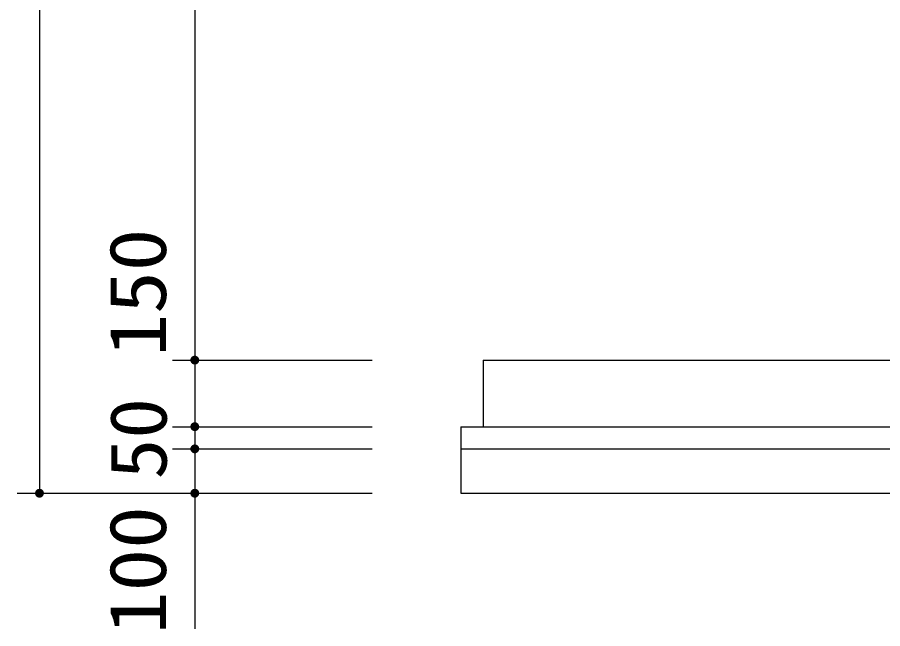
# Model space of a CAD drawing. Units: millimetres, scale not verified. Extents: x -14850 to 14850, y -10500 to 10500.
# Drawn here: x -367 to 1583, y -353 to 1025 of the extents above; entities that cross this region are included whole.
import ezdxf
from ezdxf.enums import TextEntityAlignment as Align

# ---------------------------------------------------------------- set-up
doc = ezdxf.new("R2010")
doc.units = ezdxf.units.MM
doc.header["$LTSCALE"] = 50
doc.layers.add('0-1_機器', color=2, linetype='Continuous', lineweight=25)
doc.layers.add('0-5_製作', color=5, linetype='Continuous', lineweight=25)
doc.styles.add('ＭＳ ゴシック', font='')
doc.styles.get('ＭＳ ゴシック').set_extended_font_data('MS Gothic')

msp = doc.modelspace()

# ---------------------------------------------------------------- linework, layer by layer
at = {"layer": '0-1_機器'}
for p, q in [((682.29, 252.55), (2582.29, 252.55)), ((682.29, 252.55), (682.29, 102.55)), ((632.29, 102.55), (2632.29, 102.55)), ((632.29, 52.55), (2632.29, 52.55))]:
    msp.add_line(p, q, dxfattribs=at)
msp.add_lwpolyline([(632.29, 102.55), (632.29, -47.45), (2632.29, -47.45)], dxfattribs=at)
at = {"layer": '0-5_製作', "color": 2}
for p, q in [((-317.39, 2532.55), (-317.39, -47.45)), ((32.61, 2412.55), (32.61, 252.55)), ((-17.39, 252.55), (432.4, 252.55)), ((32.61, 252.55), (32.61, 102.55)), ((-17.39, 102.55), (432.4, 102.55)), ((32.61, 102.55), (32.61, 52.55)), ((-17.39, 52.55), (432.4, 52.55)), ((32.61, 52.55), (32.61, -47.45)), ((-367.39, -47.45), (432.4, -47.45)), ((32.61, -47.45), (32.61, -352.63))]:
    msp.add_line(p, q, dxfattribs=at)
at = {"layer": '0-5_製作'}
for points in [[(32.61, 252.55), (22.63, 253.18), (22.78, 254.43)], [(32.61, 252.55), (22.78, 254.43), (23.09, 255.64)], [(32.61, 252.55), (23.09, 255.64), (23.56, 256.81)], [(32.61, 252.55), (23.56, 256.81), (24.16, 257.91)], [(32.61, 252.55), (24.16, 257.91), (24.9, 258.93)], [(32.61, 252.55), (24.9, 258.93), (25.76, 259.84)], [(32.61, 252.55), (25.76, 259.84), (26.73, 260.64)], [(32.61, 252.55), (26.73, 260.64), (27.79, 261.32)], [(32.61, 252.55), (27.79, 261.32), (28.92, 261.85)], [(32.61, 252.55), (28.92, 261.85), (30.12, 262.24)], [(32.61, 252.55), (30.12, 262.24), (31.35, 262.48)], [(32.61, 252.55), (31.35, 262.48), (32.61, 262.55)], [(35.7, 262.06), (32.61, 262.55), (33.23, 262.53)], [(35.7, 262.06), (32.61, 252.55), (32.61, 262.55)], [(36.86, 261.6), (32.61, 252.55), (35.7, 262.06)], [(37.96, 261), (32.61, 252.55), (36.86, 261.6)], [(38.98, 260.26), (32.61, 252.55), (37.96, 261)], [(39.9, 259.4), (32.61, 252.55), (38.98, 260.26)], [(40.7, 258.43), (32.61, 252.55), (39.9, 259.4)], [(41.37, 257.37), (32.61, 252.55), (40.7, 258.43)], [(41.9, 256.24), (32.61, 252.55), (41.37, 257.37)], [(42.29, 255.04), (32.61, 252.55), (41.9, 256.24)], [(42.53, 253.81), (32.61, 252.55), (42.29, 255.04)], [(42.61, 252.55), (32.61, 252.55), (42.53, 253.81)], [(35.7, 262.06), (33.23, 262.53), (34.48, 262.38)], [(22.61, 252.55), (22.63, 253.18), (32.61, 252.55)], [(32.61, 242.55), (22.61, 252.55), (32.61, 252.55)], [(32.61, 242.55), (22.68, 251.3), (22.61, 252.55)], [(32.61, 242.55), (22.92, 250.07), (22.68, 251.3)], [(32.61, 242.55), (23.31, 248.87), (22.92, 250.07)], [(32.61, 242.55), (23.84, 247.74), (23.31, 248.87)], [(32.61, 242.55), (24.52, 246.68), (23.84, 247.74)], [(32.61, 242.55), (25.32, 245.71), (24.52, 246.68)], [(32.61, 242.55), (26.23, 244.85), (25.32, 245.71)], [(32.61, 242.55), (27.25, 244.11), (26.23, 244.85)], [(32.61, 242.55), (28.35, 243.51), (27.25, 244.11)], [(32.61, 242.55), (29.52, 243.04), (28.35, 243.51)], [(32.61, 242.55), (30.73, 242.73), (29.52, 243.04)], [(31.98, 242.57), (30.73, 242.73), (32.61, 242.55)], [(42.59, 251.93), (32.61, 252.55), (42.61, 252.55)], [(42.43, 250.68), (32.61, 252.55), (42.59, 251.93)], [(42.43, 250.68), (32.61, 242.55), (32.61, 252.55)], [(42.12, 249.46), (32.61, 242.55), (42.43, 250.68)], [(41.65, 248.3), (32.61, 242.55), (42.12, 249.46)], [(41.05, 247.2), (32.61, 242.55), (41.65, 248.3)], [(40.31, 246.18), (32.61, 242.55), (41.05, 247.2)], [(39.45, 245.26), (32.61, 242.55), (40.31, 246.18)], [(38.48, 244.46), (32.61, 242.55), (39.45, 245.26)], [(37.42, 243.79), (32.61, 242.55), (38.48, 244.46)], [(36.29, 243.26), (32.61, 242.55), (37.42, 243.79)], [(35.09, 242.87), (32.61, 242.55), (36.29, 243.26)], [(33.86, 242.63), (32.61, 242.55), (35.09, 242.87)], [(22.61, 102.55), (22.78, 104.43), (32.61, 102.55)], [(22.61, 102.55), (22.63, 103.18), (22.78, 104.43)], [(32.61, 92.55), (22.61, 102.55), (32.61, 102.55)], [(32.61, 92.55), (22.68, 101.3), (22.61, 102.55)], [(32.61, 92.55), (22.92, 100.07), (22.68, 101.3)], [(32.61, 102.55), (22.78, 104.43), (23.09, 105.64)], [(32.61, 92.55), (23.31, 98.87), (22.92, 100.07)], [(32.61, 102.55), (23.09, 105.64), (23.56, 106.81)], [(32.61, 92.55), (23.84, 97.74), (23.31, 98.87)], [(32.61, 102.55), (23.56, 106.81), (24.16, 107.91)], [(32.61, 92.55), (24.52, 96.68), (23.84, 97.74)], [(32.61, 102.55), (24.16, 107.91), (24.9, 108.93)], [(32.61, 102.55), (24.9, 108.93), (25.76, 109.84)], [(32.61, 102.55), (25.76, 109.84), (26.73, 110.64)], [(32.61, 102.55), (26.73, 110.64), (27.79, 111.32)], [(32.61, 102.55), (27.79, 111.32), (28.92, 111.85)], [(32.61, 102.55), (28.92, 111.85), (30.12, 112.24)], [(32.61, 102.55), (30.12, 112.24), (31.35, 112.48)], [(32.61, 102.55), (31.35, 112.48), (32.61, 112.55)], [(37.96, 111), (32.61, 112.55), (33.23, 112.53)], [(38.98, 110.26), (32.61, 112.55), (37.96, 111)], [(38.98, 110.26), (32.61, 102.55), (32.61, 112.55)], [(39.9, 109.4), (32.61, 102.55), (38.98, 110.26)], [(40.7, 108.43), (32.61, 102.55), (39.9, 109.4)], [(41.37, 107.37), (32.61, 102.55), (40.7, 108.43)], [(41.9, 106.24), (32.61, 102.55), (41.37, 107.37)], [(42.29, 105.04), (32.61, 102.55), (41.9, 106.24)], [(42.53, 103.81), (32.61, 102.55), (42.29, 105.04)], [(42.61, 102.55), (32.61, 102.55), (42.53, 103.81)], [(42.59, 101.93), (32.61, 102.55), (42.61, 102.55)], [(42.43, 100.68), (32.61, 102.55), (42.59, 101.93)], [(42.12, 99.46), (32.61, 102.55), (42.43, 100.68)], [(41.65, 98.3), (32.61, 102.55), (42.12, 99.46)], [(41.65, 98.3), (32.61, 92.55), (32.61, 102.55)], [(41.05, 97.2), (32.61, 92.55), (41.65, 98.3)], [(36.86, 111.6), (33.23, 112.53), (34.48, 112.38)], [(37.96, 111), (33.23, 112.53), (36.86, 111.6)], [(36.86, 111.6), (34.48, 112.38), (35.7, 112.07)], [(32.61, 92.55), (25.32, 95.71), (24.52, 96.68)], [(32.61, 92.55), (26.23, 94.85), (25.32, 95.71)], [(32.61, 92.55), (27.25, 94.11), (26.23, 94.85)], [(31.98, 92.57), (27.25, 94.11), (32.61, 92.55)], [(31.98, 92.57), (28.35, 93.51), (27.25, 94.11)], [(30.73, 92.73), (28.35, 93.51), (31.98, 92.57)], [(30.73, 92.73), (29.52, 93.04), (28.35, 93.51)], [(40.31, 96.18), (32.61, 92.55), (41.05, 97.2)], [(39.45, 95.26), (32.61, 92.55), (40.31, 96.18)], [(38.48, 94.46), (32.61, 92.55), (39.45, 95.26)], [(37.42, 93.79), (32.61, 92.55), (38.48, 94.46)], [(36.29, 93.26), (32.61, 92.55), (37.42, 93.79)], [(35.09, 92.87), (32.61, 92.55), (36.29, 93.26)], [(33.86, 92.63), (32.61, 92.55), (35.09, 92.87)], [(32.61, 52.55), (24.16, 57.91), (24.9, 58.93)], [(32.61, 52.55), (24.9, 58.93), (25.76, 59.84)], [(32.61, 52.55), (25.76, 59.84), (26.73, 60.64)], [(32.61, 52.55), (26.73, 60.64), (27.79, 61.32)], [(32.61, 52.55), (27.79, 61.32), (28.92, 61.85)], [(32.61, 52.55), (28.92, 61.85), (30.12, 62.24)], [(32.61, 52.55), (30.12, 62.24), (31.35, 62.48)], [(32.61, 52.55), (31.35, 62.48), (32.61, 62.55)], [(41.37, 57.37), (32.61, 62.55), (33.23, 62.53)], [(41.9, 56.24), (32.61, 62.55), (41.37, 57.37)], [(41.9, 56.24), (32.61, 52.55), (32.61, 62.55)], [(40.7, 58.43), (33.23, 62.53), (34.48, 62.38)], [(41.37, 57.37), (33.23, 62.53), (40.7, 58.43)], [(39.9, 59.4), (34.48, 62.38), (35.7, 62.07)], [(40.7, 58.43), (34.48, 62.38), (39.9, 59.4)], [(38.98, 60.26), (35.7, 62.07), (36.86, 61.6)], [(39.9, 59.4), (35.7, 62.07), (38.98, 60.26)], [(38.98, 60.26), (36.86, 61.6), (37.96, 61)], [(22.61, 52.55), (23.56, 56.81), (32.61, 52.55)], [(22.61, 52.55), (23.09, 55.64), (23.56, 56.81)], [(22.61, 52.55), (22.78, 54.43), (23.09, 55.64)], [(22.61, 52.55), (22.63, 53.18), (22.78, 54.43)], [(32.61, 42.55), (22.61, 52.55), (32.61, 52.55)], [(32.61, 42.55), (22.68, 51.3), (22.61, 52.55)], [(32.61, 42.55), (22.92, 50.07), (22.68, 51.3)], [(32.61, 42.55), (23.31, 48.87), (22.92, 50.07)], [(32.61, 42.55), (23.84, 47.74), (23.31, 48.87)], [(32.61, 52.55), (23.56, 56.81), (24.16, 57.91)], [(31.98, 42.57), (23.84, 47.74), (32.61, 42.55)], [(31.98, 42.57), (24.52, 46.68), (23.84, 47.74)], [(30.73, 42.73), (24.52, 46.68), (31.98, 42.57)], [(30.73, 42.73), (25.32, 45.71), (24.52, 46.68)], [(29.52, 43.04), (25.32, 45.71), (30.73, 42.73)], [(29.52, 43.04), (26.23, 44.85), (25.32, 45.71)], [(28.35, 43.51), (26.23, 44.85), (29.52, 43.04)], [(28.35, 43.51), (27.25, 44.11), (26.23, 44.85)], [(42.29, 55.04), (32.61, 52.55), (41.9, 56.24)], [(42.53, 53.81), (32.61, 52.55), (42.29, 55.04)], [(42.61, 52.55), (32.61, 52.55), (42.53, 53.81)], [(42.59, 51.93), (32.61, 52.55), (42.61, 52.55)], [(42.43, 50.68), (32.61, 52.55), (42.59, 51.93)], [(42.12, 49.46), (32.61, 52.55), (42.43, 50.68)], [(41.65, 48.3), (32.61, 52.55), (42.12, 49.46)], [(41.05, 47.2), (32.61, 52.55), (41.65, 48.3)], [(40.31, 46.18), (32.61, 52.55), (41.05, 47.2)], [(40.31, 46.18), (32.61, 42.55), (32.61, 52.55)], [(39.45, 45.26), (32.61, 42.55), (40.31, 46.18)], [(38.48, 44.46), (32.61, 42.55), (39.45, 45.26)], [(37.42, 43.79), (32.61, 42.55), (38.48, 44.46)], [(36.29, 43.26), (32.61, 42.55), (37.42, 43.79)], [(35.09, 42.87), (32.61, 42.55), (36.29, 43.26)], [(33.86, 42.63), (32.61, 42.55), (35.09, 42.87)], [(-322.21, -38.68), (-317.39, -47.45), (-323.27, -39.36)], [(-321.08, -38.15), (-317.39, -47.45), (-322.21, -38.68)], [(-319.88, -37.76), (-317.39, -47.45), (-321.08, -38.15)], [(-318.65, -37.52), (-317.39, -47.45), (-319.88, -37.76)], [(-318.65, -37.52), (-317.39, -37.45), (-317.39, -47.45)], [(-317.39, -37.45), (-307.39, -47.45), (-317.39, -47.45)], [(-316.77, -37.47), (-307.39, -47.45), (-317.39, -37.45)], [(-315.52, -37.62), (-307.39, -47.45), (-316.77, -37.47)], [(-314.3, -37.94), (-307.39, -47.45), (-315.52, -37.62)], [(-313.14, -38.4), (-307.39, -47.45), (-314.3, -37.94)], [(-312.04, -39), (-307.39, -47.45), (-313.14, -38.4)], [(-311.02, -39.74), (-307.39, -47.45), (-312.04, -39)], [(22.61, -47.45), (32.61, -37.45), (32.61, -47.45)], [(22.63, -46.82), (32.61, -37.45), (22.61, -47.45)], [(22.78, -45.57), (32.61, -37.45), (22.63, -46.82)], [(23.09, -44.36), (32.61, -37.45), (22.78, -45.57)], [(23.56, -43.19), (32.61, -37.45), (23.09, -44.36)], [(23.56, -43.19), (31.35, -37.52), (32.61, -37.45)], [(24.16, -42.09), (31.35, -37.52), (23.56, -43.19)], [(24.16, -42.09), (30.12, -37.76), (31.35, -37.52)], [(24.9, -41.07), (30.12, -37.76), (24.16, -42.09)], [(24.9, -41.07), (28.92, -38.15), (30.12, -37.76)], [(25.76, -40.16), (28.92, -38.15), (24.9, -41.07)], [(25.76, -40.16), (27.79, -38.68), (28.92, -38.15)], [(26.73, -39.36), (27.79, -38.68), (25.76, -40.16)], [(32.61, -37.45), (39.9, -40.6), (32.61, -47.45)], [(32.61, -37.45), (38.98, -39.74), (39.9, -40.6)], [(32.61, -37.45), (37.96, -39), (38.98, -39.74)], [(32.61, -37.45), (36.86, -38.4), (37.96, -39)], [(32.61, -37.45), (35.7, -37.94), (36.86, -38.4)], [(32.61, -37.45), (34.48, -37.62), (35.7, -37.94)], [(32.61, -37.45), (33.23, -37.47), (34.48, -37.62)], [(-327.37, -46.82), (-317.39, -47.45), (-327.39, -47.45)], [(-327.39, -47.45), (-327.08, -49.93), (-327.32, -48.7)], [(-327.39, -47.45), (-326.69, -51.13), (-327.08, -49.93)], [(-317.39, -47.45), (-326.69, -51.13), (-327.39, -47.45)], [(-327.22, -45.57), (-317.39, -47.45), (-327.37, -46.82)], [(-326.91, -44.36), (-317.39, -47.45), (-327.22, -45.57)], [(-326.44, -43.19), (-317.39, -47.45), (-326.91, -44.36)], [(-317.39, -47.45), (-326.16, -52.26), (-326.69, -51.13)], [(-325.84, -42.09), (-317.39, -47.45), (-326.44, -43.19)], [(-317.39, -47.45), (-325.48, -53.32), (-326.16, -52.26)], [(-325.1, -41.07), (-317.39, -47.45), (-325.84, -42.09)], [(-317.39, -47.45), (-324.68, -54.29), (-325.48, -53.32)], [(-324.24, -40.16), (-317.39, -47.45), (-325.1, -41.07)], [(-317.39, -47.45), (-323.77, -55.15), (-324.68, -54.29)], [(-323.27, -39.36), (-317.39, -47.45), (-324.24, -40.16)], [(-317.39, -47.45), (-322.75, -55.89), (-323.77, -55.15)], [(-317.39, -47.45), (-321.65, -56.49), (-322.75, -55.89)], [(-317.39, -47.45), (-320.48, -56.96), (-321.65, -56.49)], [(-317.39, -47.45), (-319.27, -57.27), (-320.48, -56.96)], [(-317.39, -47.45), (-318.02, -57.43), (-319.27, -57.27)], [(-317.39, -47.45), (-317.39, -57.45), (-318.02, -57.43)], [(-317.39, -47.45), (-316.14, -57.37), (-317.39, -57.45)], [(-317.39, -47.45), (-314.91, -57.13), (-316.14, -57.37)], [(-307.39, -47.45), (-314.91, -57.13), (-317.39, -47.45)], [(-307.39, -47.45), (-313.71, -56.74), (-314.91, -57.13)], [(-307.39, -47.45), (-312.58, -56.21), (-313.71, -56.74)], [(-307.39, -47.45), (-311.52, -55.54), (-312.58, -56.21)], [(-307.39, -47.45), (-310.55, -54.74), (-311.52, -55.54)], [(-310.1, -40.6), (-307.39, -47.45), (-311.02, -39.74)], [(-307.39, -47.45), (-309.69, -53.82), (-310.55, -54.74)], [(-309.3, -41.57), (-307.39, -47.45), (-310.1, -40.6)], [(-307.39, -47.45), (-308.95, -52.8), (-309.69, -53.82)], [(-308.63, -42.63), (-307.39, -47.45), (-309.3, -41.57)], [(-307.39, -47.45), (-308.35, -51.7), (-308.95, -52.8)], [(-308.1, -43.76), (-307.39, -47.45), (-308.63, -42.63)], [(-307.39, -47.45), (-307.88, -50.54), (-308.35, -51.7)], [(-307.71, -44.96), (-307.39, -47.45), (-308.1, -43.76)], [(-307.39, -47.45), (-307.57, -49.32), (-307.88, -50.54)], [(-307.71, -44.96), (-307.47, -46.19), (-307.39, -47.45)], [(-307.39, -47.45), (-307.41, -48.07), (-307.57, -49.32)], [(23.84, -52.26), (22.61, -47.45), (32.61, -47.45)], [(23.31, -51.13), (22.61, -47.45), (23.84, -52.26)], [(22.92, -49.93), (22.61, -47.45), (23.31, -51.13)], [(22.68, -48.7), (22.61, -47.45), (22.92, -49.93)], [(23.84, -52.26), (32.61, -47.45), (24.52, -53.32)], [(24.52, -53.32), (32.61, -47.45), (25.32, -54.29)], [(25.32, -54.29), (32.61, -47.45), (26.23, -55.15)], [(26.23, -55.15), (32.61, -47.45), (27.25, -55.89)], [(27.25, -55.89), (32.61, -47.45), (28.35, -56.49)], [(28.35, -56.49), (32.61, -47.45), (29.52, -56.96)], [(29.52, -56.96), (32.61, -47.45), (30.73, -57.27)], [(30.73, -57.27), (32.61, -47.45), (31.98, -57.43)], [(31.98, -57.43), (32.61, -47.45), (32.61, -57.45)], [(32.61, -47.45), (39.9, -40.6), (40.7, -41.57)], [(32.61, -47.45), (40.7, -41.57), (41.37, -42.63)], [(32.61, -47.45), (41.37, -42.63), (41.9, -43.76)], [(32.61, -47.45), (41.9, -43.76), (42.29, -44.96)], [(32.61, -47.45), (42.29, -44.96), (42.53, -46.19)], [(32.61, -47.45), (42.53, -46.19), (42.61, -47.45)], [(32.61, -47.45), (42.12, -50.54), (32.61, -57.45)], [(32.61, -47.45), (42.43, -49.32), (42.12, -50.54)], [(32.61, -47.45), (42.59, -48.07), (42.43, -49.32)], [(32.61, -47.45), (42.61, -47.45), (42.59, -48.07)], [(32.61, -57.45), (42.12, -50.54), (41.65, -51.7)], [(32.61, -57.45), (41.65, -51.7), (33.86, -57.37)], [(33.86, -57.37), (41.65, -51.7), (41.05, -52.8)], [(33.86, -57.37), (41.05, -52.8), (35.09, -57.13)], [(35.09, -57.13), (41.05, -52.8), (40.31, -53.82)], [(35.09, -57.13), (40.31, -53.82), (36.29, -56.74)], [(36.29, -56.74), (40.31, -53.82), (39.45, -54.74)], [(36.29, -56.74), (39.45, -54.74), (37.42, -56.21)], [(37.42, -56.21), (39.45, -54.74), (38.48, -55.54)]]:
    msp.add_solid(points, dxfattribs=at)

# ---------------------------------------------------------------- texts
at = {"layer": '0-5_製作', "color": 4, "style": 'ＭＳ ゴシック'}
for s, width, p in [('150', 1.1, (6.22, 260.6)), ('50', 1.05, (7.61, -16.2)), ('100', 1.1, (6.22, -364.76))]:
    msp.add_text(s, height=128.4, rotation=90, dxfattribs=dict(at, width=width)).set_placement(p, align=Align.BOTTOM_LEFT)

doc.saveas('drawing.dxf')
